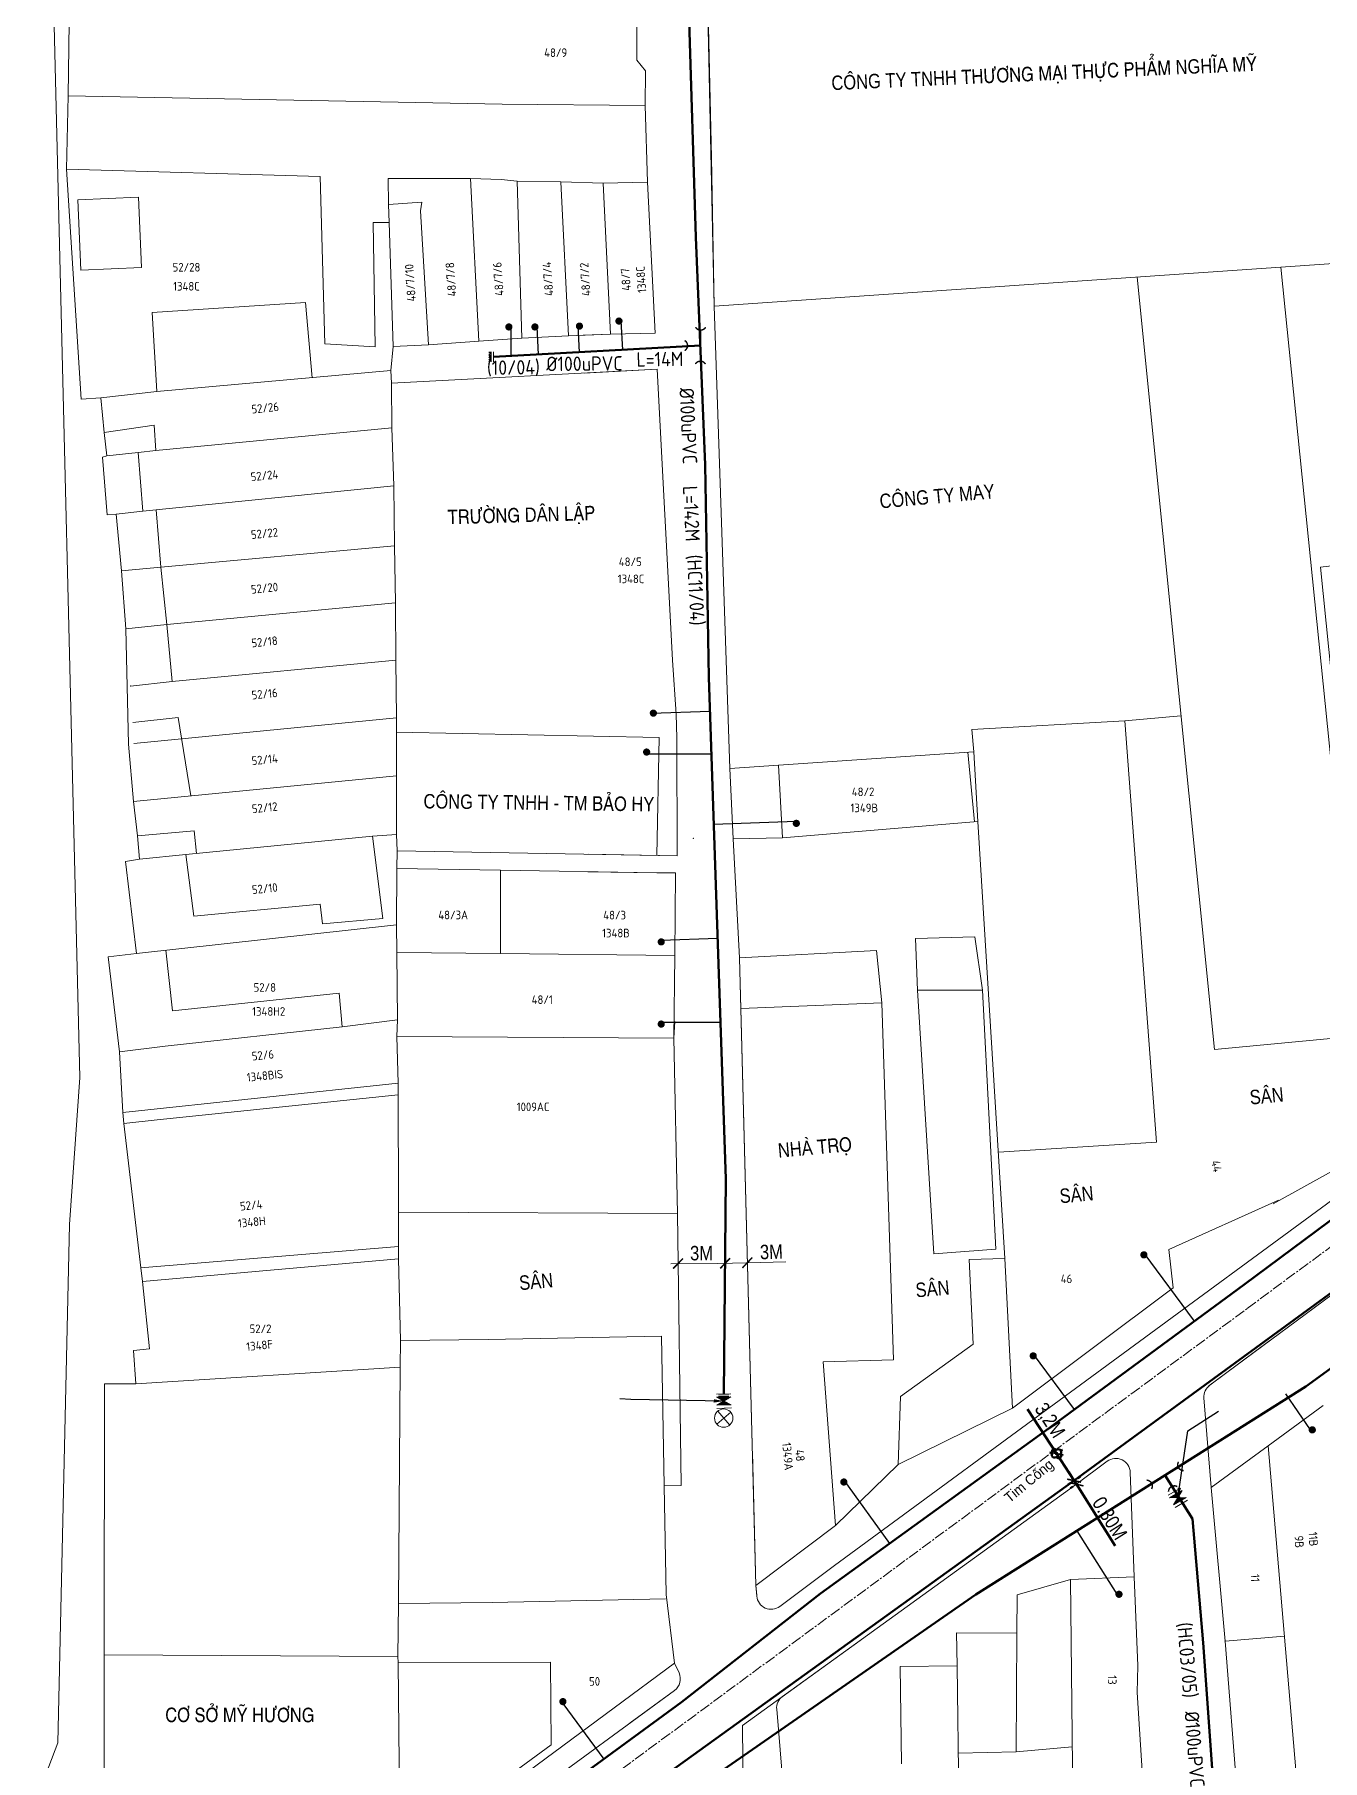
# Model space of a CAD drawing. Header units: inches. Extents: x 595615 to 1194060, y 1190840 to 2385448.
# Drawn here: x 596973.7 to 597063.1, y 1192704.4 to 1192824.3 of the extents above; entities that cross this region are included whole.
import ezdxf
from ezdxf.enums import TextEntityAlignment as Align

# ---------------------------------------------------------------- set-up
doc = ezdxf.new("R2010")
doc.units = ezdxf.units.IN
doc.header["$MEASUREMENT"] = 0
doc.linetypes.add('CENTER2', pattern=[1.125, 0.75, -0.125, 0.125, -0.125])
doc.layers.get('Defpoints').update_dxf_attribs({"color": 1})
for name, color, linetype, lineweight in [('Chitiet', 4, 'Continuous', 9), ('DN 100 uPVC', 4, 'Continuous', 50), ('DN 200 uPVC', 4, 'Continuous', 50), ('DN 25 PE', 40, 'Continuous', 30), ('DN 300 DI', 4, 'Continuous', 50), ('DUONG CACH LE', 112, 'Continuous', 5), ('Hamxacan', 1, 'Continuous', 15), ('NAM-CDAI', 220, 'Continuous', 25), ('Nen tim duong', 9, 'CENTER2', 0), ('Nen_HTHANH-TP', 9, 'Continuous', 0), ('Nen_p3TB', 9, 'Continuous', 0), ('Nen_SN-HTHANH-TP_new', 7, 'Continuous', 0), ('Nen_SN_HTHANH_old', 9, 'Continuous', 0), ('ONG CAP 3 (DADT)', 221, 'Continuous', 50), ('Te', 4, 'Continuous', 15), ('TEXT PIPE', 3, 'Continuous', 25), ('Text_DiaDanh', 9, 'Continuous', 0), ('Text_GiaoThong', 142, 'Continuous', 0), ('TLK 15', 220, 'Continuous', 20), ('VAN', 7, 'Continuous', 20)]:
    doc.layers.add(name, color=color, linetype=linetype, lineweight=lineweight)
doc.layers.add('ki hieu van', color=170, linetype='Continuous')
doc.styles.add('Dia Danh', font='VHELVCN_0.TTF', dxfattribs={"height": 1})
doc.styles.add('Giao Thong', font='VAPTIMN_0.TTF', dxfattribs={"height": 1})
doc.styles.add('Sonha_QTB', font='isocp.shx', dxfattribs={"height": 0.6, "bigfont": 'bigfont.shx'})
doc.styles.add('text', font='isocp2.shx')
doc.styles.add('VNI-HC', font='VHELVCN_0.TTF')
doc.dimstyles.new('DUONG KICH THUOC', dxfattribs={"dimtxt": 1, "dimasz": 0.7, "dimexe": 0.5, "dimexo": 0.3, "dimgap": 0.2, "dimtad": 1, "dimzin": 0, "dimdsep": 46, "dimtxsty": 'VNI-HC', "dimblk": 'ARCHTICK', "dimcen": 0.09, "dimdle": 0.5, "dimclrd": 256, "dimclre": 256, "dimclrt": 256, "dimadec": 0, "dimazin": 0, "dimtfac": 1, "dimtofl": 0, "dimtmove": 0, "dimatfit": 3, "dimfxl": 1, "dimtolj": 1, "dimtzin": 0, "dimlwd": -1, "dimlwe": -1, "dimarcsym": 0})

# ---------------------------------------------------------------- blocks, each defined once
blk = doc.blocks.new('BIT')
at = {"layer": 'Chitiet', "ltscale": 100}
for p, q in [((0.35, 0), (-0.35, 0)), ((-0.3, -0.16), (-0.35, -0.21)), ((0.35, -0.16), (-0.35, -0.16)), ((-0.18, -0.16), (-0.34, -0.33)), ((-0.06, -0.16), (-0.22, -0.33)), ((0.07, -0.16), (-0.09, -0.33)), ((0.19, -0.16), (0.03, -0.33)), ((0.32, -0.16), (0.15, -0.33)), ((0.35, -0.25), (0.28, -0.33))]:
    blk.add_line(p, q, dxfattribs=at)
blk = doc.blocks.new('TE1')
at = {"layer": 'Chitiet', "ltscale": 100, "const_width": 0.1}
for points in [[(-0.35, 1.28, 0.571257), (0.35, 1.28)], [(1.1, 0.35, 0.571257), (1.1, -0.35)], [(0.35, -1.28, 0.571257), (-0.35, -1.28)]]:
    blk.add_lwpolyline(points, format="xyb", dxfattribs=at)
for points in [[(0, -1.08), (0, 1.08)], [(0.9, 0), (0, 0)]]:
    blk.add_lwpolyline(points, dxfattribs=at)
blk = doc.blocks.new('VAN')
at = {"layer": 'VAN'}
h = blk.add_hatch(color=256, dxfattribs=at)
h.paths.add_polyline_path([(0.21, -0.5), (0.49, 0), (0.21, 0.5)])
h.paths.add_polyline_path([(0.77, 0.5), (0.49, 0), (0.77, -0.5)])
at = {"layer": 'VAN', "ltscale": 100}
for p, q in [((0, 0.5), (0, -0.5)), ((0.77, -0.5), (0.21, 0.5)), ((0.21, -0.5), (0.77, 0.5)), ((0.21, 0.5), (0.21, -0.5)), ((0.77, 0.5), (0.77, -0.5)), ((0.98, 0.5), (0.98, -0.5))]:
    blk.add_line(p, q, dxfattribs=at)
blk = doc.blocks.new('TE+VAN')
at = {"layer": 'Chitiet', "ltscale": 100, "const_width": 0.1}
for points in [[(-0.35, 1.28, 0.571257), (0.35, 1.28)], [(1.1, 0.35, 0.571257), (1.1, -0.35)], [(0.35, -1.28, 0.571257), (-0.35, -1.28)]]:
    blk.add_lwpolyline(points, format="xyb", dxfattribs=at)
for points in [[(0, -1.08), (0, 1.08)], [(0.9, 0), (0, 0)]]:
    blk.add_lwpolyline(points, dxfattribs=at)
at = {"layer": 'VAN'}
blk.add_blockref('VAN', (1.3, 0), dxfattribs=at)
blk = doc.blocks.new('_ArchTick')
at = {"color": 0, "linetype": 'ByBlock', "const_width": 0.15}
blk.add_lwpolyline([(-0.5, -0.5), (0.5, 0.5)], dxfattribs=at)
blk = doc.blocks.new('*D84')
at = {"layer": 'Defpoints', "color": 0}
for p in [(597021.6, 1192738.94), (597023.14, 1192738.98), (597023.14, 1192738.98)]:
    blk.add_point(p, dxfattribs=at)
at = {"layer": 'DUONG CACH LE'}
for p, q in [((597021.1, 1192738.92), (597023.14, 1192738.98)), ((597023.14, 1192738.98), (597025.81, 1192739.05)), ((597021.6, 1192738.64), (597021.61, 1192738.44)), ((597023.15, 1192738.68), (597023.16, 1192738.48))]:
    blk.add_line(p, q, dxfattribs=at)
at = {"layer": 'DUONG CACH LE', "xscale": 0.7, "yscale": 0.7, "zscale": 0.7}
for p, rotation in [((597021.6, 1192738.94), 181.5049260808505), ((597023.14, 1192738.98), 1.504926080850573)]:
    blk.add_blockref('_ArchTick', p, dxfattribs=dict(at, rotation=rotation))
at = {"layer": 'DUONG CACH LE', "insert": (597024.81, 1192739.73), "char_height": 1, "attachment_point": 5, "rotation": 1.5049, "style": 'VNI-HC'}
blk.add_mtext('\\A1;3M', dxfattribs=at)
blk = doc.blocks.new('*D45')
at = {"layer": 'Defpoints', "color": 0}
for p in [(597018.33, 1192738.92), (597018.33, 1192738.92), (597021.6, 1192738.94)]:
    blk.add_point(p, dxfattribs=at)
at = {"layer": 'DUONG CACH LE'}
for p, q in [((597022.1, 1192738.94), (597017.83, 1192738.91)), ((597018.33, 1192739.22), (597018.33, 1192739.42)), ((597021.59, 1192739.24), (597021.59, 1192739.44))]:
    blk.add_line(p, q, dxfattribs=at)
at = {"layer": 'DUONG CACH LE', "xscale": 0.7, "yscale": 0.7, "zscale": 0.7}
for p, rotation in [((597018.33, 1192738.92), 180.3799638348024), ((597021.6, 1192738.94), 0.3799638348024548)]:
    blk.add_blockref('_ArchTick', p, dxfattribs=dict(at, rotation=rotation))
at = {"layer": 'DUONG CACH LE', "insert": (597019.96, 1192739.64), "char_height": 1, "attachment_point": 5, "rotation": 0.38, "style": 'VNI-HC'}
blk.add_mtext('\\A1;3M', dxfattribs=at)
blk = doc.blocks.new('TLK 15')
at = {"layer": 'TLK 15', "linetype": 'Continuous', "const_width": 0.25}
blk.add_lwpolyline([(-0.125, 0, 1), (0.125, 0, 1)], format="xyb", close=True, dxfattribs=at)
blk = doc.blocks.new('*D106')
at = {"layer": 'Defpoints', "color": 0}
for p in [(597045.83, 1192723.84), (597045.84, 1192723.84), (597046, 1192723.59)]:
    blk.add_point(p, dxfattribs=at)
at = {"layer": 'DN 200 uPVC'}
for p, q in [((597045.83, 1192723.84), (597045.46, 1192724.43)), ((597045.58, 1192723.68), (597045.41, 1192723.58)), ((597045.74, 1192723.43), (597045.57, 1192723.32)), ((597045.99, 1192723.59), (597048.67, 1192719.31))]:
    blk.add_line(p, q, dxfattribs=at)
at = {"layer": 'DN 200 uPVC', "xscale": 0.7, "yscale": 0.7, "zscale": 0.7}
for p, rotation in [((597045.83, 1192723.84), 302.0642769131748), ((597045.99, 1192723.59), 122.0642769131748)]:
    blk.add_blockref('_ArchTick', p, dxfattribs=dict(at, rotation=rotation))
at = {"layer": 'DN 200 uPVC', "insert": (597048.3, 1192721.23), "char_height": 1, "attachment_point": 5, "rotation": 302.0643, "style": 'VNI-HC'}
blk.add_mtext('\\A1;0.30M', dxfattribs=at)
blk = doc.blocks.new('*D118')
at = {"layer": 'Defpoints', "color": 0}
for p in [(597044.61, 1192725.72), (597044.61, 1192725.72), (597045.83, 1192723.84)]:
    blk.add_point(p, dxfattribs=at)
at = {"layer": 'DN 200 uPVC'}
for p, q in [((597044.61, 1192725.72), (597042.6, 1192728.81)), ((597046.11, 1192723.42), (597044.61, 1192725.72)), ((597044.86, 1192725.88), (597045.03, 1192725.99)), ((597046.08, 1192724), (597046.25, 1192724.11))]:
    blk.add_line(p, q, dxfattribs=at)
at = {"layer": 'DN 200 uPVC', "xscale": 0.7, "yscale": 0.7, "zscale": 0.7}
for p, rotation in [((597044.61, 1192725.72), 123.0526870614785), ((597045.83, 1192723.84), 303.0526870614785)]:
    blk.add_blockref('_ArchTick', p, dxfattribs=dict(at, rotation=rotation))
at = {"layer": 'DN 200 uPVC', "insert": (597044.08, 1192727.99), "char_height": 1, "attachment_point": 5, "rotation": 303.0527, "style": 'VNI-HC'}
blk.add_mtext('\\A1;3,2M', dxfattribs=at)
blk = doc.blocks.new('hongxacan')
at = {"layer": 'Hamxacan'}
for p, q in [((859271.78, 1209861.49, 0.04), (859273.05, 1209861.48, 0.04)), ((859272.42, 1209862.12, 0.04), (859272.4, 1209860.85, 0.04))]:
    blk.add_line(p, q, dxfattribs=at)
blk.add_circle((859272.42, 1209861.49, 0.04), 0.636, dxfattribs=at)
blk = doc.blocks.new('hongxaHOK')
at = {"layer": 'Hamxacan'}
blk.add_blockref('hongxacan', (-859269.83, -1209862.28, -0.04), dxfattribs=at)

msp = doc.modelspace()

# ---------------------------------------------------------------- linework, layer by layer
at = {"layer": 'DN 100 uPVC'}
for points in [[(597021.498, 1192729.859), (597021.658, 1192744.814), (597021.158, 1192759.042), (597020.465, 1192779.616), (597020.208, 1192794.401), (597019.566, 1192810.216), (597019.082, 1192825.96), (597017.116, 1192835.175), (597016.823, 1192851.227), (597016.201, 1192867.544), (597014.254, 1192903.142)], [(597019.888, 1192802.676), (597005.517, 1192801.893)]]:
    msp.add_lwpolyline(points, dxfattribs=at)
msp.add_lwpolyline([(597052.136, 1192724.209), (597054.041, 1192721.185), (597054.78, 1192712.575), (597055.875, 1192697.377), (597056.642, 1192688.753), (597057.73, 1192676.821), (597058.256, 1192668.798), (597058.621, 1192664.405, 0.0001022), (597058.621, 1192664.404), (597058.851, 1192661.641)], format="xyb", dxfattribs=at)
at = {"layer": 'DN 200 uPVC'}
msp.add_lwpolyline([(597044.34, 1192725.775, 0.9760223), (597044.593, 1192725.485, 1.0253003), (597044.898, 1192725.712, 0.5205671), (597044.898, 1192725.712, 0.3667309), (597044.898, 1192725.712, 0.8373702), (597044.585, 1192725.975, 1.1128473)], format="xyb", close=True, dxfattribs=at)
at = {"layer": 'DN 25 PE'}
for p, q in [((597006.711, 1192803.974), (597006.711, 1192801.958)), ((597008.519, 1192803.974), (597008.623, 1192802.062)), ((597011.361, 1192804.032), (597011.46, 1192802.217)), ((597014.353, 1192804.382), (597014.462, 1192802.38)), ((597016.491, 1192777.152), (597020.543, 1192777.288)), ((597016.149, 1192774.322), (597020.643, 1192774.322)), ((597026.541, 1192769.62), (597020.808, 1192769.427)), ((597017.162, 1192761.387), (597021.074, 1192761.519)), ((597017.162, 1192755.679), (597021.276, 1192755.679)), ((597050.669, 1192739.65), (597054.161, 1192734.91)), ((597042.984, 1192732.635), (597045.829, 1192728.773)), ((597062.235, 1192727.368), (597060.514, 1192729.868)), ((597029.843, 1192723.872), (597033.017, 1192719.482)), ((597048.817, 1192715.949), (597046.034, 1192720.364)), ((597010.336, 1192708.369), (597013.17, 1192704.497))]:
    msp.add_line(p, q, dxfattribs=at)
at = {"layer": 'DN 300 DI'}
msp.add_lwpolyline([(597012.519, 1192699.85), (597045.836, 1192723.843), (597045.836, 1192723.843), (597045.836, 1192723.843), (597045.836, 1192723.843), (597127.174, 1192783.293), (597127.174, 1192783.293), (597127.174, 1192783.293), (597127.174, 1192783.293), (597127.174, 1192783.293), (597195.029, 1192832.835), (597195.029, 1192832.835), (597195.029, 1192832.835), (597195.029, 1192832.835), (597213.719, 1192846.722)], dxfattribs=at)
at = {"layer": 'Nen tim duong'}
for p, q in [((597057.843, 1192735.795), (597082.813, 1192754.277)), ((596981.843, 1192679.806), (597057.843, 1192735.795))]:
    msp.add_line(p, q, dxfattribs=at)
at = {"layer": 'Nen_HTHANH-TP', "linetype": 'Continuous'}
for p, q in [((596974.747, 1192835.65), (596976.795, 1192751.842)), ((597020.663, 1192815.747), (597020.198, 1192835.427)), ((597020.842, 1192805.417), (597020.198, 1192835.427)), ((596976.123, 1192829.081), (596975.98, 1192820.021)), ((597015.476, 1192825.243), (597015.458, 1192822.493)), ((597015.476, 1192825.243), (597015.458, 1192822.493)), ((597015.458, 1192822.493), (597016.079, 1192821.774)), ((597015.458, 1192822.493), (597016.079, 1192821.774)), ((597016.079, 1192821.774), (597016.051, 1192819.354)), ((597016.051, 1192819.354), (597016.079, 1192821.774)), ((596975.98, 1192820.021), (596975.874, 1192814.941)), ((596975.98, 1192820.021), (597006.11, 1192819.456)), ((597006.11, 1192819.456), (597016.051, 1192819.354)), ((597016.051, 1192819.354), (597016.205, 1192814.034)), ((597016.051, 1192819.354), (597016.205, 1192814.034)), ((597020.842, 1192805.417), (597020.663, 1192815.747)), ((596975.874, 1192814.941), (596993.475, 1192814.425)), ((596975.874, 1192814.941), (596976.887, 1192798.952)), ((596993.475, 1192814.425), (596993.814, 1192802.796)), ((596998.205, 1192814.289), (596998.236, 1192812.469)), ((597003.925, 1192814.274), (596998.205, 1192814.289)), ((597006.045, 1192814.226), (597003.925, 1192814.274)), ((597004.494, 1192802.984), (597003.925, 1192814.274)), ((597007.165, 1192814.096), (597006.045, 1192814.226)), ((597010.185, 1192814.059), (597007.165, 1192814.096)), ((597007.165, 1192814.096), (597007.484, 1192803.187)), ((597013.135, 1192813.951), (597010.185, 1192814.059)), ((597010.733, 1192803.359), (597010.185, 1192814.059)), ((597016.205, 1192814.034), (597013.135, 1192813.951)), ((597013.633, 1192803.482), (597013.135, 1192813.951)), ((597016.205, 1192814.034), (597016.733, 1192803.534)), ((597016.205, 1192814.034), (597016.205, 1192814.034)), ((597016.205, 1192814.034), (597016.733, 1192803.534)), ((596980.866, 1192812.995), (596976.656, 1192812.802)), ((596976.86, 1192807.912), (596976.656, 1192812.802)), ((596981.08, 1192808.105), (596980.866, 1192812.995)), ((597000.536, 1192812.641), (596998.236, 1192812.469)), ((596998.236, 1192812.469), (596998.267, 1192811.219)), ((597000.456, 1192812.031), (597000.536, 1192812.641)), ((597000.994, 1192802.741), (597000.456, 1192812.031)), ((596997.167, 1192811.218), (596998.267, 1192811.219)), ((596997.314, 1192802.598), (596997.167, 1192811.218)), ((596998.267, 1192811.219), (596998.544, 1192802.619)), ((597065.169, 1192808.463), (597060.18, 1192808.119)), ((596981.08, 1192808.105), (596976.86, 1192807.912)), ((597060.18, 1192808.119), (597020.842, 1192805.417)), ((597055.563, 1192753.785), (597050.2, 1192807.431)), ((597066.389, 1192746.804), (597060.18, 1192808.119)), ((596981.812, 1192804.976), (596992.462, 1192805.665)), ((596982.147, 1192799.486), (596981.812, 1192804.976)), ((596992.462, 1192805.665), (596992.926, 1192800.445)), ((597021.918, 1192773.308), (597020.842, 1192805.417)), ((597021.918, 1192773.308), (597020.842, 1192805.417)), ((597013.633, 1192803.482), (597010.733, 1192803.359)), ((597013.633, 1192803.482), (597011.733, 1192803.4)), ((597016.733, 1192803.534), (597013.633, 1192803.482)), ((597016.733, 1192803.534), (597013.633, 1192803.482)), ((596993.814, 1192802.796), (596997.314, 1192802.598)), ((596998.544, 1192802.619), (596998.395, 1192800.939)), ((596998.544, 1192802.619), (597000.994, 1192802.741)), ((597004.494, 1192802.984), (597000.994, 1192802.741)), ((597007.484, 1192803.187), (597004.494, 1192802.984)), ((597007.484, 1192803.187), (597010.733, 1192803.359)), ((596998.446, 1192800.059), (597016.875, 1192801.044)), ((597011.806, 1192800.77), (597016.875, 1192801.044)), ((597016.875, 1192801.044), (597017.952, 1192780.835)), ((597016.875, 1192801.044), (597017.952, 1192780.835)), ((596998.395, 1192800.939), (596982.147, 1192799.486)), ((596998.395, 1192800.939), (596998.446, 1192800.059)), ((596998.469, 1192796.969), (596998.446, 1192800.059)), ((596976.887, 1192798.952), (596978.247, 1192799.043)), ((596978.247, 1192799.043), (596982.147, 1192799.486)), ((596978.247, 1192799.043), (596978.489, 1192796.653)), ((596978.489, 1192796.653), (596981.958, 1192797.156)), ((596978.489, 1192796.653), (596978.67, 1192795.023)), ((596981.958, 1192797.156), (596982.07, 1192795.386)), ((596982.07, 1192795.386), (596998.469, 1192796.969)), ((596998.592, 1192792.939), (596998.469, 1192796.969)), ((596978.67, 1192795.023), (596980.84, 1192795.265)), ((596980.84, 1192795.265), (596982.07, 1192795.386)), ((596980.84, 1192795.265), (596982.07, 1192795.386)), ((596980.84, 1192795.265), (596981.163, 1192791.185)), ((596978.67, 1192795.023), (596978.38, 1192794.933)), ((596978.38, 1192794.933), (596978.693, 1192790.933)), ((596981.163, 1192791.185), (596998.592, 1192792.939)), ((596998.592, 1192792.939), (596998.635, 1192788.76)), ((596978.693, 1192790.933), (596979.333, 1192790.964)), ((596979.333, 1192790.964), (596981.163, 1192791.185)), ((596979.697, 1192787.024), (596979.333, 1192790.964)), ((596982.416, 1192787.286), (596982.093, 1192791.276)), ((596998.635, 1192788.76), (596982.416, 1192787.286)), ((596998.708, 1192784.82), (596998.635, 1192788.76)), ((596982.416, 1192787.286), (596979.697, 1192787.024)), ((596979.697, 1192787.024), (596980, 1192783.014)), ((596982.416, 1192787.286), (596982.84, 1192783.307)), ((597062.936, 1192787.291), (597067.516, 1192787.825)), ((597066.203, 1192754.784), (597062.936, 1192787.291)), ((596982.84, 1192783.307), (596998.708, 1192784.82)), ((596998.708, 1192784.82), (596998.732, 1192780.83)), ((596980, 1192783.014), (596982.84, 1192783.307)), ((596983.213, 1192779.347), (596982.84, 1192783.307)), ((596980.176, 1192775.005), (596980, 1192783.014)), ((596998.732, 1192780.83), (596983.213, 1192779.347)), ((596998.732, 1192780.83), (596998.775, 1192776.83)), ((597017.952, 1192780.835), (597018.195, 1192777.075)), ((597017.952, 1192780.835), (597018.195, 1192777.075)), ((596983.213, 1192779.347), (596980.323, 1192779.035)), ((597018.195, 1192777.075), (597018.256, 1192775.445)), ((597018.195, 1192777.075), (597018.256, 1192775.445)), ((596983.625, 1192776.837), (596980.475, 1192776.495)), ((596980.556, 1192775.035), (596998.775, 1192776.83)), ((596983.625, 1192776.837), (596984.509, 1192771.398)), ((596998.775, 1192776.83), (596998.778, 1192772.8)), ((597049.355, 1192776.61), (597038.726, 1192776.022)), ((597038.857, 1192774.462), (597038.726, 1192776.022)), ((597049.355, 1192776.61), (597053.245, 1192776.964)), ((597051.549, 1192747.342), (597049.355, 1192776.61)), ((596980.176, 1192775.005), (596980.53, 1192771.005)), ((597017.026, 1192775.464), (596998.786, 1192775.84)), ((597016.863, 1192767.274), (597017.026, 1192775.464)), ((597018.256, 1192775.445), (597018.263, 1192767.245)), ((597018.256, 1192775.445), (597018.263, 1192767.245)), ((597021.918, 1192773.308), (597038.857, 1192774.462)), ((597025.308, 1192773.541), (597025.572, 1192768.501)), ((597038.921, 1192769.602), (597038.457, 1192774.432)), ((597039.151, 1192769.622), (597038.857, 1192774.462)), ((596998.778, 1192772.8), (596980.53, 1192771.005)), ((596998.778, 1192772.8), (596998.781, 1192768.72)), ((597022.152, 1192768.429), (597021.918, 1192773.308)), ((597022.152, 1192768.429), (597021.918, 1192773.308)), ((596980.53, 1192771.005), (596980.811, 1192768.635)), ((596984.741, 1192768.968), (596980.811, 1192768.635)), ((596984.741, 1192768.968), (596984.892, 1192767.408)), ((596998.781, 1192768.72), (596997.121, 1192768.598)), ((596998.781, 1192768.72), (596998.832, 1192767.59)), ((597025.572, 1192768.501), (597039.151, 1192769.622)), ((597041.025, 1192739.264), (597039.151, 1192769.622)), ((596980.811, 1192768.635), (596980.943, 1192767.015)), ((596984.152, 1192767.338), (596997.121, 1192768.598)), ((596997.121, 1192768.598), (596997.836, 1192762.879)), ((596998.832, 1192767.59), (596998.803, 1192766.36)), ((597018.263, 1192767.245), (596998.832, 1192767.59)), ((597022.152, 1192768.429), (597025.572, 1192768.501)), ((597022.588, 1192760.159), (597022.152, 1192768.429)), ((597022.588, 1192760.159), (597022.152, 1192768.429)), ((596980.943, 1192767.015), (596979.973, 1192766.844)), ((596980.738, 1192760.455), (596979.973, 1192766.844)), ((596980.943, 1192767.015), (596984.152, 1192767.338)), ((596984.706, 1192763.038), (596984.152, 1192767.338)), ((596998.803, 1192766.36), (596998.776, 1192762.45)), ((597006.003, 1192766.235), (596998.803, 1192766.36)), ((597018.263, 1192767.245), (597012.082, 1192767.36)), ((597006.003, 1192766.235), (597005.998, 1192760.455)), ((597006.003, 1192766.235), (597016.864, 1192766.054)), ((597012.063, 1192766.13), (597016.864, 1192766.054)), ((597016.864, 1192766.054), (597018.154, 1192766.065)), ((597016.864, 1192766.054), (597018.154, 1192766.065)), ((597018.154, 1192766.065), (597018.098, 1192760.325)), ((597018.154, 1192766.065), (597018.098, 1192760.325)), ((596993.485, 1192763.885), (596984.706, 1192763.038)), ((596993.656, 1192762.516), (596993.485, 1192763.885)), ((596997.836, 1192762.879), (596993.656, 1192762.516)), ((596998.776, 1192762.45), (596980.738, 1192760.455)), ((596998.798, 1192760.53), (596998.776, 1192762.45)), ((597034.807, 1192761.489), (597038.937, 1192761.622)), ((597034.95, 1192757.909), (597034.807, 1192761.489)), ((597038.937, 1192761.622), (597039.46, 1192757.912)), ((596980.738, 1192760.455), (596978.778, 1192760.234)), ((596983.231, 1192756.477), (596982.768, 1192760.677)), ((597005.998, 1192760.455), (596998.798, 1192760.53)), ((596998.798, 1192760.53), (596998.842, 1192755.84)), ((597018.098, 1192760.325), (597005.998, 1192760.455)), ((597018.098, 1192760.325), (597018.043, 1192754.585)), ((597018.043, 1192754.585), (597018.098, 1192760.325)), ((597022.588, 1192760.159), (597032.098, 1192760.657)), ((597032.098, 1192760.657), (597032.481, 1192757.027)), ((596978.778, 1192760.234), (596979.544, 1192753.634)), ((597023.733, 1192716.57), (597022.588, 1192760.159)), ((597022.681, 1192756.629), (597022.588, 1192760.159)), ((597039.46, 1192757.912), (597034.95, 1192757.909)), ((597036.085, 1192739.59), (597034.95, 1192757.909)), ((597040.395, 1192739.913), (597039.46, 1192757.912)), ((596994.81, 1192757.696), (596983.231, 1192756.477)), ((596995.012, 1192755.367), (596994.81, 1192757.696)), ((597032.481, 1192757.027), (597022.681, 1192756.629)), ((597032.481, 1192757.027), (597033.291, 1192732.237)), ((596995.012, 1192755.367), (596998.842, 1192755.84)), ((596998.842, 1192755.84), (596998.803, 1192754.7)), ((597018.043, 1192754.585), (597018.102, 1192755.735)), ((597023.733, 1192716.57), (597022.681, 1192756.629)), ((596982.713, 1192754.017), (596995.012, 1192755.367)), ((596998.803, 1192754.7), (596998.905, 1192751.46)), ((597018.043, 1192754.585), (596998.803, 1192754.7)), ((597018.043, 1192754.585), (597018.283, 1192742.395)), ((597018.283, 1192742.395), (597018.043, 1192754.585)), ((597055.563, 1192753.785), (597065.593, 1192754.734)), ((596979.544, 1192753.634), (596982.713, 1192754.017)), ((596979.544, 1192753.634), (596979.797, 1192749.414)), ((596976.795, 1192751.842), (596976.093, 1192741.641)), ((596979.797, 1192749.414), (596998.905, 1192751.46)), ((596998.905, 1192751.46), (596998.923, 1192742.48)), ((597082.566, 1192750.747), (597055.18, 1192730.424)), ((596982.177, 1192748.896), (596998.906, 1192750.64)), ((596979.848, 1192748.654), (596979.797, 1192749.414)), ((596979.848, 1192748.654), (596982.177, 1192748.896)), ((596981.046, 1192738.615), (596979.848, 1192748.654)), ((597069.059, 1192747.256), (597029.182, 1192717.954)), ((597051.549, 1192747.342), (597040.569, 1192746.663)), ((597059.642, 1192743.079), (597066.389, 1192746.804)), ((596998.923, 1192742.48), (596998.925, 1192739.26)), ((597018.283, 1192742.395), (596998.923, 1192742.48)), ((597018.283, 1192742.395), (597018.548, 1192723.496)), ((597018.548, 1192723.496), (597018.283, 1192742.395)), ((597052.405, 1192739.903), (597060.012, 1192743.327)), ((596976.093, 1192741.641), (596975.282, 1192705.641)), ((596981.046, 1192738.615), (596998.924, 1192740.11)), ((597036.085, 1192739.59), (597040.395, 1192739.913)), ((597052.697, 1192737.243), (597052.405, 1192739.903)), ((596998.925, 1192739.26), (596981.156, 1192737.685)), ((596998.925, 1192739.26), (596999.06, 1192733.58)), ((597038.545, 1192739.192), (597041.025, 1192739.264)), ((597038.545, 1192739.192), (597038.82, 1192733.332)), ((597041.544, 1192728.884), (597041.025, 1192739.264)), ((596981.046, 1192738.615), (596981.156, 1192737.685)), ((596981.156, 1192737.685), (596981.63, 1192732.986)), ((597052.697, 1192737.243), (597041.544, 1192728.884)), ((596981.63, 1192732.986), (596980.53, 1192732.885)), ((596980.53, 1192732.885), (596980.682, 1192730.575)), ((596999.06, 1192733.58), (596999.041, 1192731.72)), ((596999.06, 1192733.58), (597005.14, 1192733.645)), ((597005.14, 1192733.645), (597017.18, 1192733.874)), ((597017.18, 1192733.874), (597017.358, 1192723.475)), ((597033.773, 1192729.688), (597038.82, 1192733.332)), ((596980.682, 1192730.575), (596999.041, 1192731.72)), ((596998.914, 1192715.32), (596999.041, 1192731.72)), ((597033.291, 1192732.237), (597028.411, 1192732.094)), ((597028.411, 1192732.094), (597029.27, 1192720.724)), ((596978.512, 1192730.563), (596978.497, 1192711.753)), ((596980.682, 1192730.575), (596978.512, 1192730.563)), ((597033.607, 1192724.968), (597033.773, 1192729.688)), ((597033.607, 1192724.968), (597041.544, 1192728.884)), ((597059.306, 1192726.268), (597063.113, 1192729.072)), ((597023.733, 1192716.57), (597023.496, 1192725.83)), ((597055.348, 1192723.355), (597059.306, 1192726.268)), ((597059.306, 1192726.268), (597061.719, 1192697.81)), ((597029.27, 1192720.724), (597033.607, 1192724.968)), ((597048.125, 1192725.188), (597045.928, 1192723.558)), ((597018.548, 1192723.496), (597017.358, 1192723.475)), ((597017.358, 1192723.475), (597018.548, 1192723.496)), ((597017.358, 1192723.475), (597017.494, 1192715.925)), ((597017.494, 1192715.925), (597017.358, 1192723.475)), ((597017.494, 1192715.925), (597017.358, 1192723.475)), ((597045.928, 1192723.558), (597025.558, 1192708.833)), ((597045.928, 1192723.558), (597025.558, 1192708.833)), ((597055.348, 1192723.355), (597056.307, 1192712.696)), ((597023.733, 1192716.57), (597029.27, 1192720.724)), ((597029.27, 1192720.724), (597023.733, 1192716.57)), ((597029.182, 1192717.954), (597025.393, 1192715.107)), ((597025.393, 1192715.107), (597029.182, 1192717.954)), ((597049.983, 1192717.161), (597045.573, 1192716.977)), ((597049.983, 1192717.161), (597050.248, 1192710.981)), ((597017.494, 1192715.925), (597018.088, 1192711.165)), ((597018.088, 1192711.165), (597017.494, 1192715.925)), ((597018.088, 1192711.165), (597017.494, 1192715.925)), ((597023.796, 1192715.824), (597023.733, 1192716.57)), ((597023.79, 1192715.889), (597023.733, 1192716.57)), ((597041.864, 1192715.914), (597041.856, 1192713.254)), ((597045.573, 1192716.977), (597041.864, 1192715.914)), ((597045.573, 1192716.977), (597045.93, 1192684.258)), ((596998.887, 1192711.62), (596998.914, 1192715.32)), ((597005.424, 1192715.385), (596998.914, 1192715.32)), ((597017.464, 1192715.625), (597005.424, 1192715.385)), ((597037.656, 1192713.281), (597037.708, 1192710.971)), ((597041.856, 1192713.254), (597037.656, 1192713.281)), ((597041.813, 1192705.004), (597041.856, 1192713.254)), ((597056.307, 1192712.696), (597060.426, 1192713.049)), ((597056.307, 1192712.696), (597057.509, 1192697.507)), ((596978.497, 1192711.753), (596978.487, 1192700.223)), ((596978.497, 1192711.753), (596998.887, 1192711.62)), ((596998.898, 1192711.22), (596998.887, 1192711.62)), ((596998.898, 1192711.22), (597009.478, 1192711.228)), ((596999.029, 1192697.84), (596998.898, 1192711.22)), ((596998.949, 1192697.02), (597018.088, 1192711.165)), ((597009.478, 1192711.228), (597009.532, 1192705.488)), ((597018.088, 1192711.165), (597018.399, 1192710.488)), ((597018.399, 1192710.488), (597018.088, 1192711.165)), ((597018.399, 1192710.488), (597018.088, 1192711.165)), ((597028.988, 1192711.314), (597022.798, 1192706.836)), ((597037.708, 1192710.971), (597033.738, 1192710.938)), ((597033.738, 1192710.938), (597033.833, 1192704.178)), ((597038.05, 1192683.801), (597037.708, 1192710.971)), ((597050.248, 1192710.981), (597050.209, 1192709.121)), ((596998.101, 1192694.659), (597018.08, 1192709.264)), ((597018.08, 1192709.264), (597015.001, 1192707.013)), ((597050.209, 1192709.121), (597051.719, 1192684.572)), ((597022.798, 1192706.836), (597023.63, 1192634.293)), ((596975.282, 1192705.641), (596973.656, 1192701.379)), ((597009.532, 1192705.488), (596999.029, 1192697.84)), ((597045.693, 1192705.347), (597041.813, 1192705.004)), ((597037.783, 1192704.921), (597041.813, 1192705.004))]:
    msp.add_line(p, q, dxfattribs=at)
for points in [[(597055.348, 1192723.355), (597054.842, 1192729.59, -0.2588324), (597055.242, 1192730.474), (597059.41, 1192733.569)], [(597049.983, 1192717.161), (597049.72, 1192724.421, 0.6038781), (597048.125, 1192725.188), (597045.928, 1192723.558)], [(597025.746, 1192701.181), (597025.178, 1192707.961, -0.2630976), (597025.589, 1192708.856), (597030.977, 1192712.746)]]:
    msp.add_lwpolyline(points, format="xyb", dxfattribs=at)
for centre, start, end in [((597024.792, 1192715.907), 184.75408, 306.91613), ((597017.49, 1192710.071), 306.17368, 24.642)]:
    msp.add_arc(centre, 1, start, end, dxfattribs=at)
for p in [(596980.323, 1192779.035), (597019.392, 1192768.456), (597019.392, 1192768.456), (597056.307, 1192712.696)]:
    msp.add_point(p, dxfattribs=at)
at = {"layer": 'ONG CAP 3 (DADT)'}
for points in [[(597308.798, 1192921.42), (597298.896, 1192913.73), (597278.679, 1192899.334), (597258.399, 1192884.615), (597243.494, 1192873.918), (597220.712, 1192856.617), (597198.89, 1192840.858), (597179.915, 1192827.248), (597169.69, 1192819.579), (597155.159, 1192808.82), (597138.696, 1192796.932), (597122.794, 1192785.525), (597107.058, 1192774.04), (597089.317, 1192761.123), (597074.461, 1192749.961), (597057.599, 1192737.443), (597043.87, 1192727.33), (597028.209, 1192716.005), (597018.568, 1192708.448), (596998.189, 1192693.534)], [(597003.46, 1192691.243), (597038.995, 1192715.928), (597061.917, 1192730.373), (597104.254, 1192761.161), (597157.636, 1192799.6), (597183.345, 1192819.989), (597196.227, 1192831.399), (597213.318, 1192843.818), (597235.22, 1192860.573), (597251.639, 1192872.924), (597272.661, 1192888.117), (597277.412, 1192891.844), (597280.128, 1192894.241), (597286.756, 1192898.658), (597295.71, 1192904.378), (597305.661, 1192910.614), (597311.947, 1192914.433)]]:
    msp.add_lwpolyline(points, dxfattribs=at)

# ---------------------------------------------------------------- block references
at = {"layer": 'Chitiet'}
for name, p, rotation in [('BIT', (597005.517, 1192801.893), 269.4060348506771), ('VAN', (597021.498, 1192729.859), 271.8648136222455), ('BIT', (597021.498, 1192729.859), 359.9999999934133), ('TE+VAN', (597052.136, 1192724.209), 299.8115585248559)]:
    msp.add_blockref(name, p, dxfattribs=dict(at, rotation=rotation))
at = {"layer": 'DN 200 uPVC', "xscale": 0.48, "yscale": 0.48, "zscale": 0.48, "rotation": 359.9999999934133}
msp.add_blockref('TLK 15', (597044.61, 1192725.719), dxfattribs=at)
at = {"layer": 'DN 200 uPVC', "xscale": 0.4799999999813735, "yscale": 0.4799999999813735, "zscale": 0.48}
msp.add_blockref('TLK 15', (597044.61, 1192725.719), dxfattribs=at)
at = {"layer": 'Nen_p3TB', "rotation": 130.8141506117625}
msp.add_blockref('hongxaHOK', (597022.595, 1192725.709), dxfattribs=at)
at = {"layer": 'Te', "rotation": 179.7593557547421}
msp.add_blockref('TE1', (597019.888, 1192802.676), dxfattribs=at)
at = {"layer": 'TLK 15', "rotation": 359.9999999934133}
for p in [(597014.228, 1192804.382), (597006.586, 1192803.974), (597008.394, 1192803.974), (597011.486, 1192804.032), (597016.616, 1192777.152), (597016.149, 1192774.447), (597026.541, 1192769.495), (597017.162, 1192761.262), (597017.162, 1192755.554), (597050.669, 1192739.525), (597042.984, 1192732.51), (597062.36, 1192727.368), (597029.843, 1192723.747), (597048.942, 1192715.949), (597010.336, 1192708.494)]:
    msp.add_blockref('TLK 15', p, dxfattribs=at)
at = {"layer": 'TLK 15'}
for p in [(597014.228, 1192804.382), (597006.586, 1192803.974), (597008.394, 1192803.974), (597011.486, 1192804.032), (597016.616, 1192777.152), (597016.149, 1192774.447), (597026.541, 1192769.495), (597017.162, 1192761.262), (597017.162, 1192755.554), (597050.669, 1192739.525), (597042.984, 1192732.51), (597062.36, 1192727.368), (597029.843, 1192723.747), (597048.942, 1192715.949), (597010.336, 1192708.494)]:
    msp.add_blockref('TLK 15', p, dxfattribs=at)

# ---------------------------------------------------------------- texts
at = {"layer": 'NAM-CDAI', "style": 'text'}
for s, rotation, p in [('L=14M', 0.82392, (597015.448, 1192801.213)), ('(10/04)', 0.82392, (597005.069, 1192800.635)), ('L=142M', 272.99531, (597018.659, 1192792.917)), ('(HC11/04)', 272.99531, (597018.935, 1192788.132)), ('(HC03/05)', 274.83357, (597052.971, 1192713.956))]:
    msp.add_text(s, height=1, rotation=rotation, dxfattribs=at).set_placement(p)
at = {"layer": 'Nen_SN-HTHANH-TP_new', "style": 'Sonha_QTB'}
for s, rotation, p in [('48/9', 0.04623, (597009.834, 1192823.026)), ('52/28', 0.04623, (596984.204, 1192808.121)), ('48/7/10', 94.18257, (596999.741, 1192807.04)), ('48/7/8', 94.18257, (597002.562, 1192807.275)), ('48/7/6', 94.18257, (597005.849, 1192807.304)), ('48/7/4', 94.18257, (597009.293, 1192807.307)), ('48/7/2', 94.18257, (597011.88, 1192807.282)), ('48/7', 94.18257, (597014.704, 1192807.269)), ('52/26', 5.82264, (596989.668, 1192798.348)), ('52/24', 5.82264, (596989.615, 1192793.652)), ('52/22', 5.82264, (596989.618, 1192789.629)), ('48/5', 0.04623, (597015.013, 1192787.663)), ('52/20', 5.82264, (596989.621, 1192785.829)), ('52/18', 5.82264, (596989.624, 1192782.107)), ('52/16', 5.82264, (596989.627, 1192778.485)), ('52/14', 5.82264, (596989.631, 1192773.925)), ('48/2', 0.04623, (597031.176, 1192771.685)), ('52/12', 5.82264, (596989.633, 1192770.585)), ('52/10', 5.82264, (596989.638, 1192764.966)), ('48/3A', 0.04623, (597002.718, 1192763.131)), ('48/3', 0.04623, (597013.927, 1192763.123)), ('52/8', 0.04623, (596989.643, 1192758.098)), ('48/1', 0.04623, (597008.903, 1192757.248)), ('52/6', 5.82264, (596989.506, 1192753.393)), ('44', 282.14594, (597055.721, 1192745.676)), ('52/4', 5.82264, (596988.698, 1192742.97)), ('46', 0.04623, (597045.298, 1192737.862)), ('52/2', 0.04623, (596989.344, 1192734.388)), ('48', 274.85183, (597026.798, 1192725.589)), ('11B', 272.88225, (597062.429, 1192719.785)), ('11', 272.88225, (597058.395, 1192717.081)), ('50', 0.04623, (597012.536, 1192709.899)), ('13', 269.37363, (597048.475, 1192710))]:
    msp.add_text(s, height=0.6, rotation=rotation, dxfattribs=at).set_placement(p, align=Align.MIDDLE)
at = {"layer": 'Nen_SN_HTHANH_old', "style": 'Sonha_QTB'}
for s, rotation, p in [('1348C', 0.04623, (596984.204, 1192806.799)), ('1348C', 94.18257, (597015.767, 1192807.269)), ('1348C', 0.04623, (597015.067, 1192786.477)), ('1349B', 0.04623, (597031.259, 1192770.569)), ('1348B', 0.04623, (597014.023, 1192761.877)), ('1348H2', 0.04623, (596989.912, 1192756.432)), ('1348BIS', 5.82264, (596989.648, 1192751.974)), ('1009AC', 0.04623, (597008.269, 1192749.804)), ('1348H', 5.82264, (596988.741, 1192741.805)), ('1348F', 5.82264, (596989.279, 1192733.236)), ('1349A', 275.2809, (597025.946, 1192725.533)), ('9B', 272.88225, (597061.449, 1192719.597))]:
    msp.add_text(s, height=0.6, rotation=rotation, dxfattribs=at).set_placement(p, align=Align.MIDDLE)
at = {"layer": 'TEXT PIPE', "style": 'text'}
for rotation, p in [(0.4888, (597009.184, 1192800.903)), (272.66019, (597018.421, 1192799.728)), (274.49845, (597053.484, 1192707.788))]:
    msp.add_text('%%c100uPVC', height=1, rotation=rotation, dxfattribs=at).set_placement(p)
at = {"layer": 'Text_DiaDanh', "linetype": 'Continuous', "style": 'Dia Danh'}
for s, rotation, p in [('COÂNG TY TNHH THÖÔNG MAÏI THÖÏC PHAÅM NGHÓA MYÕ', 2.62409, (597043.742, 1192821.726)), ('COÂNG TY MAY', 5.1497, (597036.303, 1192792.349)), ('TRÖÔØNG DAÂN LAÄP', 1.62074, (597007.455, 1192790.926)), ('COÂNG TY TNHH - TM BAÛO HY', 359.24709, (597008.672, 1192771.073)), ('SAÂN', 5.1497, (597059.179, 1192750.692)), ('NHAØ TROÏ', 5.1497, (597027.825, 1192747.006)), ('SAÂN', 5.1497, (597045.981, 1192743.836)), ('SAÂN', 5.1497, (597008.462, 1192737.801)), ('SAÂN', 5.1497, (597035.98, 1192737.299)), ('CÔ SÔÛ MYÕ HÖÔNG', 359.96013, (596987.912, 1192707.712))]:
    msp.add_text(s, height=1, rotation=rotation, dxfattribs=at).set_placement(p, align=Align.MIDDLE)
at = {"layer": 'Text_GiaoThong', "linetype": 'Continuous', "style": 'Giao Thong'}
msp.add_text('Tim Coáng', height=0.7, rotation=39.52849, dxfattribs=at).set_placement((597042.724, 1192723.778), align=Align.MIDDLE)

# ---------------------------------------------------------------- dimensions: what is measured, and where the dimension line sits
at = {"layer": 'DN 200 uPVC'}
dim = msp.add_aligned_dim(p1=(597045.832, 1192723.84), p2=(597044.61, 1192725.719), distance=0, text='3,2M', dimstyle='DUONG KICH THUOC', override={"dimpost": 'M'}, dxfattribs=at)
dim.commit()
dim.dimension.update_dxf_attribs({"geometry": '*D118', "text_midpoint": (597044.083, 1192727.991)})
dim = msp.add_linear_dim(base=(597045.832, 1192723.841), p1=(597045.996, 1192723.589), p2=(597045.836, 1192723.843), angle=122.06428, dimstyle='DUONG KICH THUOC', override={"dimpost": 'M'}, dxfattribs=at)
dim.commit()
dim.dimension.update_dxf_attribs({"geometry": '*D106', "text_midpoint": (597047.702, 1192720.855), "dimtype": 161})
at = {"layer": 'DUONG CACH LE'}
for p2, picture, middle in [((597018.331, 1192738.916), '*D45', (597019.959, 1192739.637)), ((597023.145, 1192738.978), '*D84', (597024.807, 1192739.733))]:
    dim = msp.add_aligned_dim(p1=(597021.595, 1192738.938), p2=p2, distance=0, text='3M', dimstyle='DUONG KICH THUOC', override={"dimpost": 'M'}, dxfattribs=at)
    dim.commit()
    dim.dimension.update_dxf_attribs({"geometry": picture, "text_midpoint": middle})

# ---------------------------------------------------------------- leaders
at = {"layer": 'ki hieu van'}
for points in [[(597021.514, 1192729.368), (597015.044, 1192729.484), (597014.289, 1192729.528)], [(597053.028, 1192722.651), (597053.725, 1192727.306), (597055.852, 1192728.663)]]:
    msp.add_leader(points, dimstyle='DUONG KICH THUOC', override={"dimgap": 0.2, "dimtad": 0}, dxfattribs=at)

doc.saveas('drawing.dxf')
